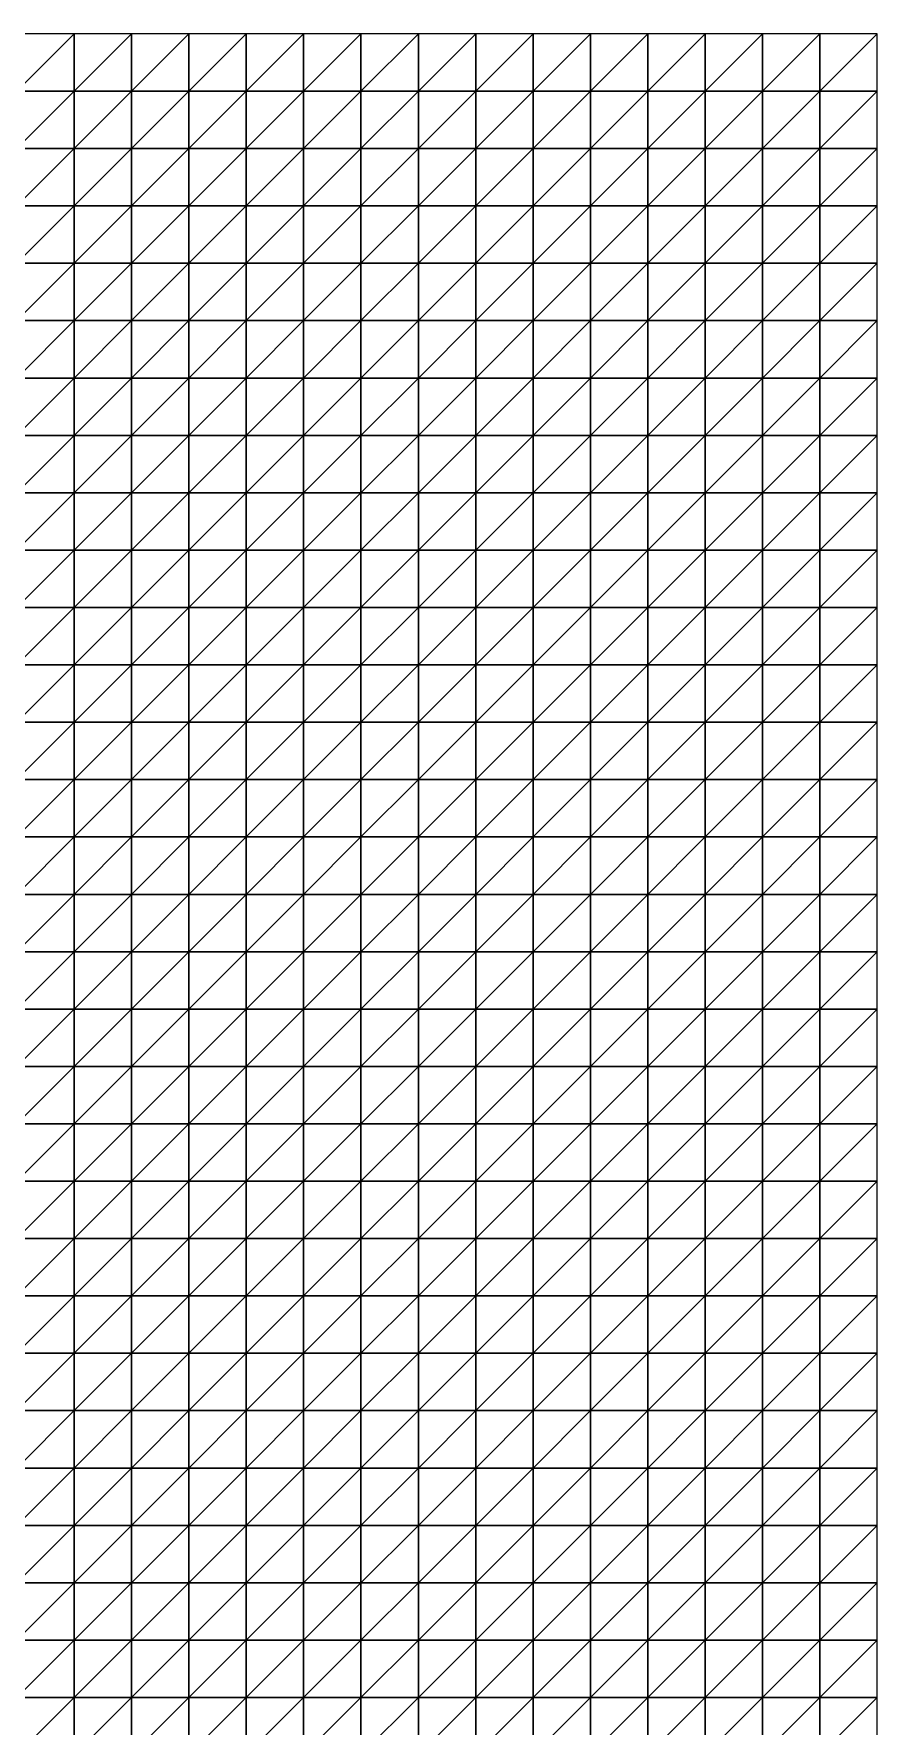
# Model space of a CAD drawing. Header units: metres. Extents: x -3 to 3, y -3 to 3.
# Drawn here: x 2.109 to 3, y 1.212 to 3 of the extents above; entities that cross this region are included whole.
import ezdxf

# ---------------------------------------------------------------- set-up
doc = ezdxf.new("R2010")
doc.units = ezdxf.units.M

msp = doc.modelspace()

# ---------------------------------------------------------------- meshes
at = {"color": 255}
mesh = msp.add_polyface(dxfattribs=at)
corners = [(1.8485, 2.8182, 0.0043), (1.9091, 2.8182, 0.0034), (1.9091, 2.8788, 0.0027), (1.8485, 2.8788, 0.0034), (1.9091, 2.9394, 0.0021), (1.8485, 2.9394, 0.0026), (1.9091, 3, 0.0016), (1.9697, 2.8182, 0.0027), (1.9697, 2.8788, 0.0021), (1.9697, 2.9394, 0.0017), (1.9697, 3, 0.0013), (2.0303, 2.8182, 0.0021), (2.0303, 2.8788, 0.0017), (2.0303, 2.9394, 0.0013), (2.0303, 3, 0.001), (2.0909, 2.8182, 0.0017), (2.0909, 2.8788, 0.0013), (2.0909, 2.9394, 0.001), (2.0909, 3, 0.0008), (2.1515, 2.8182, 0.0013), (2.1515, 2.8788, 0.001), (2.1515, 2.9394, 0.0008), (2.1515, 3, 0.0006), (2.2121, 2.8182, 0.001), (2.2121, 2.8788, 0.0008), (2.2121, 2.9394, 0.0006), (2.2121, 3, 0.0005), (2.0909, 2.7576, 0.0021), (2.1515, 2.7576, 0.0016), (2.2121, 2.7576, 0.0013), (2.2727, 2.8182, 0.0008), (2.2727, 2.8788, 0.0006), (2.2727, 2.9394, 0.0005), (2.2727, 3, 0.0004)]
mesh.append_faces([[corners[k] for k in face] for face in [(0, 1, 2), (3, 2, 4), (5, 4, 6), (1, 7, 8), (2, 8, 9), (4, 9, 10), (7, 11, 12), (8, 12, 13), (9, 13, 14), (11, 15, 16), (12, 16, 17), (13, 17, 18), (15, 19, 20), (16, 20, 21), (17, 21, 22), (19, 23, 24), (20, 24, 25), (21, 25, 26), (1, 8, 2), (2, 9, 4), (4, 10, 6), (7, 12, 8), (8, 13, 9), (9, 14, 10), (11, 16, 12), (12, 17, 13), (13, 18, 14), (27, 19, 15), (15, 20, 16), (16, 21, 17), (17, 22, 18), (28, 23, 19), (19, 24, 20), (20, 25, 21), (21, 26, 22), (29, 30, 23), (23, 31, 24), (24, 32, 25), (25, 33, 26)]], dxfattribs={"color": 111})
mesh = msp.add_polyface(dxfattribs=at)
corners = [(2.2121, 2.8182, 0.001), (2.2727, 2.8182, 0.0008), (2.2727, 2.8788, 0.0006), (2.2121, 2.8788, 0.0008), (2.2727, 2.9394, 0.0005), (2.2121, 2.9394, 0.0006), (2.2727, 3, 0.0004), (2.3333, 2.8182, 0.0006), (2.3333, 2.8788, 0.0005), (2.3333, 2.9394, 0.0004), (2.3333, 3, 0.0003), (2.3939, 2.8182, 0.0004), (2.3939, 2.8788, 0.0003), (2.3939, 2.9394, 0.0003), (2.3939, 3, 0.0002), (2.4545, 2.8182, 0.0003), (2.4545, 2.8788, 0.0003), (2.4545, 2.9394, 0.0002), (2.4545, 3, 0.0002), (2.5152, 2.8182, 0.0002), (2.5152, 2.8788, 0.0002), (2.5152, 2.9394, 0.0001), (2.5152, 3, 0.0001), (2.5758, 2.8182, 0.0002), (2.5758, 2.8788, 0.0001), (2.5758, 2.9394, 0.0001), (2.5758, 3, 0.0001), (2.4545, 2.7576, 0.0004), (2.5152, 2.7576, 0.0003), (2.5758, 2.7576, 0.0002), (2.6364, 2.8182, 0.0001), (2.6364, 2.8788, 0.0001), (2.6364, 2.9394, 0.0001), (2.6364, 3, 0.0001)]
mesh.append_faces([[corners[k] for k in face] for face in [(0, 1, 2), (3, 2, 4), (5, 4, 6), (1, 7, 8), (2, 8, 9), (4, 9, 10), (7, 11, 12), (8, 12, 13), (9, 13, 14), (11, 15, 16), (12, 16, 17), (13, 17, 18), (15, 19, 20), (16, 20, 21), (17, 21, 22), (19, 23, 24), (20, 24, 25), (21, 25, 26), (1, 8, 2), (2, 9, 4), (4, 10, 6), (7, 12, 8), (8, 13, 9), (9, 14, 10), (11, 16, 12), (12, 17, 13), (13, 18, 14), (27, 19, 15), (15, 20, 16), (16, 21, 17), (17, 22, 18), (28, 23, 19), (19, 24, 20), (20, 25, 21), (21, 26, 22), (29, 30, 23), (23, 31, 24), (24, 32, 25), (25, 33, 26)]], dxfattribs={"color": 111})
mesh = msp.add_polyface(dxfattribs=at)
corners = [(2.5758, 2.7576, 0.0002), (2.6364, 2.7576, 0.0002), (2.6364, 2.8182, 0.0001), (2.5758, 2.8182, 0.0002), (2.6364, 2.8788, 0.0001), (2.5758, 2.8788, 0.0001), (2.6364, 2.9394, 0.0001), (2.5758, 2.9394, 0.0001), (2.6364, 3, 0.0001), (2.6364, 2.6364, 0.0003), (2.697, 2.6364, 0.0002), (2.697, 2.697, 0.0002), (2.6364, 2.697, 0.0002), (2.697, 2.7576, 0.0001), (2.697, 2.8182, 0.0001), (2.697, 2.8788, 0.0001), (2.697, 2.9394, 0.0001), (2.697, 3, 0), (2.7576, 2.6364, 0.0001), (2.7576, 2.697, 0.0001), (2.7576, 2.7576, 0.0001), (2.7576, 2.8182, 0.0001), (2.7576, 2.8788, 0.0001), (2.7576, 2.9394, 0), (2.7576, 3, 0), (2.8182, 2.6364, 0.0001), (2.8182, 2.697, 0.0001), (2.8182, 2.7576, 0.0001), (2.8182, 2.8182, 0.0001), (2.8182, 2.8788, 0), (2.8182, 2.9394, 0), (2.8182, 3, 0)]
mesh.append_faces([[corners[k] for k in face] for face in [(0, 1, 2), (3, 2, 4), (5, 4, 6), (7, 6, 8), (9, 10, 11), (12, 11, 13), (1, 13, 14), (2, 14, 15), (4, 15, 16), (6, 16, 17), (10, 18, 19), (11, 19, 20), (13, 20, 21), (14, 21, 22), (15, 22, 23), (16, 23, 24), (18, 25, 26), (19, 26, 27), (20, 27, 28), (21, 28, 29), (9, 11, 12), (12, 13, 1), (1, 14, 2), (2, 15, 4), (4, 16, 6), (6, 17, 8), (10, 19, 11), (11, 20, 13), (13, 21, 14), (14, 22, 15), (15, 23, 16), (16, 24, 17), (18, 26, 19), (19, 27, 20), (20, 28, 21), (21, 29, 22), (22, 30, 23), (23, 31, 24)]], dxfattribs={"color": 111})
mesh = msp.add_polyface(dxfattribs=at)
corners = [(2.7576, 2.8788, 0.0001), (2.8182, 2.8788, 0), (2.8182, 2.9394, 0), (2.7576, 2.9394, 0), (2.8182, 3, 0), (2.8182, 2.6364, 0.0001), (2.8788, 2.6364, 0.0001), (2.8788, 2.697, 0.0001), (2.8182, 2.697, 0.0001), (2.8788, 2.7576, 0), (2.8182, 2.7576, 0.0001), (2.8788, 2.8182, 0), (2.8182, 2.8182, 0.0001), (2.8788, 2.8788, 0), (2.8788, 2.9394, 0), (2.8788, 3, 0), (2.9394, 2.6364, 0.0001), (2.9394, 2.697, 0), (2.9394, 2.7576, 0), (2.9394, 2.8182, 0), (2.9394, 2.8788, 0), (2.9394, 2.9394, 0), (2.9394, 3, 0), (3, 2.6364, 0), (3, 2.697, 0), (3, 2.7576, 0), (3, 2.8182, 0), (3, 2.8788, 0), (3, 2.9394, 0), (3, 3, 0), (2.9394, 2.5758, 0.0001)]
mesh.append_faces([[corners[k] for k in face] for face in [(0, 1, 2), (3, 2, 4), (5, 6, 7), (8, 7, 9), (10, 9, 11), (12, 11, 13), (1, 13, 14), (2, 14, 15), (6, 16, 17), (7, 17, 18), (9, 18, 19), (11, 19, 20), (13, 20, 21), (14, 21, 22), (16, 23, 24), (17, 24, 25), (18, 25, 26), (19, 26, 27), (20, 27, 28), (21, 28, 29), (5, 7, 8), (8, 9, 10), (10, 11, 12), (12, 13, 1), (1, 14, 2), (2, 15, 4), (6, 17, 7), (7, 18, 9), (9, 19, 11), (11, 20, 13), (13, 21, 14), (14, 22, 15), (30, 23, 16), (16, 24, 17), (17, 25, 18), (18, 26, 19), (19, 27, 20), (20, 28, 21), (21, 29, 22)]], dxfattribs={"color": 111})
mesh = msp.add_polyface(dxfattribs=at)
corners = [(1.8485, 2.697, 0.0068), (1.9091, 2.697, 0.0054), (1.9091, 2.7576, 0.0043), (1.8485, 2.7576, 0.0054), (1.9091, 2.8182, 0.0034), (1.9091, 2.6364, 0.0067), (1.9697, 2.6364, 0.0053), (1.9697, 2.697, 0.0043), (1.9697, 2.7576, 0.0034), (1.9697, 2.8182, 0.0027), (2.0303, 2.6364, 0.0042), (2.0303, 2.697, 0.0034), (2.0303, 2.7576, 0.0027), (2.0303, 2.8182, 0.0021), (2.0909, 2.6364, 0.0033), (2.0909, 2.697, 0.0027), (2.0909, 2.7576, 0.0021), (2.0909, 2.8182, 0.0017), (2.1515, 2.6364, 0.0026), (2.1515, 2.697, 0.0021), (2.1515, 2.7576, 0.0016), (2.1515, 2.8182, 0.0013), (2.2121, 2.6364, 0.002), (2.2121, 2.697, 0.0016), (2.2121, 2.7576, 0.0013), (2.2121, 2.8182, 0.001), (1.9091, 2.5758, 0.0082), (1.9697, 2.5758, 0.0065), (2.0303, 2.5758, 0.0052), (2.0909, 2.5758, 0.0041), (2.1515, 2.5758, 0.0032), (2.2121, 2.5758, 0.0024), (2.2727, 2.6364, 0.0015), (2.2727, 2.697, 0.0012), (2.2727, 2.7576, 0.001)]
mesh.append_faces([[corners[k] for k in face] for face in [(26, 6, 5)]], dxfattribs={"color": 101})
mesh.append_faces([[corners[k] for k in face] for face in [(0, 1, 2), (3, 2, 4), (5, 6, 7), (1, 7, 8), (2, 8, 9), (6, 10, 11), (7, 11, 12), (8, 12, 13), (10, 14, 15), (11, 15, 16), (12, 16, 17), (14, 18, 19), (15, 19, 20), (16, 20, 21), (18, 22, 23), (19, 23, 24), (20, 24, 25), (5, 7, 1), (1, 8, 2), (2, 9, 4), (27, 10, 6), (6, 11, 7), (7, 12, 8), (8, 13, 9), (28, 14, 10), (10, 15, 11), (11, 16, 12), (12, 17, 13), (29, 18, 14), (14, 19, 15), (15, 20, 16), (30, 22, 18), (18, 23, 19), (19, 24, 20), (31, 32, 22), (22, 33, 23), (23, 34, 24)]], dxfattribs={"color": 111})
mesh = msp.add_polyface(dxfattribs=at)
corners = [(2.2121, 2.6364, 0.002), (2.2727, 2.6364, 0.0015), (2.2727, 2.697, 0.0012), (2.2121, 2.697, 0.0016), (2.2727, 2.7576, 0.001), (2.2121, 2.7576, 0.0013), (2.2727, 2.8182, 0.0008), (2.3333, 2.6364, 0.0012), (2.3333, 2.697, 0.0009), (2.3333, 2.7576, 0.0007), (2.3333, 2.8182, 0.0006), (2.3939, 2.6364, 0.0009), (2.3939, 2.697, 0.0007), (2.3939, 2.7576, 0.0006), (2.3939, 2.8182, 0.0004), (2.4545, 2.6364, 0.0007), (2.4545, 2.697, 0.0005), (2.4545, 2.7576, 0.0004), (2.4545, 2.8182, 0.0003), (2.5152, 2.6364, 0.0005), (2.5152, 2.697, 0.0004), (2.5152, 2.7576, 0.0003), (2.5152, 2.8182, 0.0002), (2.5758, 2.6364, 0.0004), (2.5758, 2.697, 0.0003), (2.5758, 2.7576, 0.0002), (2.5758, 2.8182, 0.0002), (2.6364, 2.6364, 0.0003), (2.6364, 2.697, 0.0002), (2.6364, 2.7576, 0.0002), (2.4545, 2.5758, 0.0008), (2.5152, 2.5758, 0.0006), (2.5758, 2.5758, 0.0004)]
mesh.append_faces([[corners[k] for k in face] for face in [(0, 1, 2), (3, 2, 4), (5, 4, 6), (1, 7, 8), (2, 8, 9), (4, 9, 10), (7, 11, 12), (8, 12, 13), (9, 13, 14), (11, 15, 16), (12, 16, 17), (13, 17, 18), (15, 19, 20), (16, 20, 21), (17, 21, 22), (19, 23, 24), (20, 24, 25), (21, 25, 26), (23, 27, 28), (24, 28, 29), (1, 8, 2), (2, 9, 4), (4, 10, 6), (7, 12, 8), (8, 13, 9), (9, 14, 10), (11, 16, 12), (12, 17, 13), (13, 18, 14), (30, 19, 15), (15, 20, 16), (16, 21, 17), (31, 23, 19), (19, 24, 20), (20, 25, 21), (32, 27, 23), (23, 28, 24), (24, 29, 25)]], dxfattribs={"color": 111})
mesh = msp.add_polyface(dxfattribs=at)
corners = [(1.8485, 2.4545, 0.0151), (1.9091, 2.4545, 0.0121), (1.9091, 2.5152, 0.01), (1.8485, 2.5152, 0.0125), (1.9091, 2.5758, 0.0082), (1.8485, 2.5758, 0.0103), (1.9091, 2.6364, 0.0067), (1.9697, 2.4545, 0.0096), (1.9697, 2.5152, 0.008), (1.9697, 2.5758, 0.0065), (1.9697, 2.6364, 0.0053), (2.0303, 2.4545, 0.0076), (2.0303, 2.5152, 0.0063), (2.0303, 2.5758, 0.0052), (2.0303, 2.6364, 0.0042), (2.0303, 2.3939, 0.0091), (2.0909, 2.3939, 0.0072), (2.0909, 2.4545, 0.006), (2.0909, 2.5152, 0.0049), (2.0909, 2.5758, 0.0041), (2.0909, 2.6364, 0.0033), (2.1515, 2.3939, 0.0056), (2.1515, 2.4545, 0.0047), (2.1515, 2.5152, 0.0038), (2.1515, 2.5758, 0.0032), (2.1515, 2.6364, 0.0026), (2.2121, 2.3939, 0.0043), (2.2121, 2.4545, 0.0036), (2.2121, 2.5152, 0.003), (2.2121, 2.5758, 0.0024), (2.2121, 2.6364, 0.002), (1.9091, 2.3939, 0.0144), (1.9697, 2.3939, 0.0115), (2.2727, 2.4545, 0.0028), (2.2727, 2.5152, 0.0023), (2.2727, 2.5758, 0.0019)]
mesh.append_faces([[corners[k] for k in face] for face in [(0, 1, 2), (3, 2, 4), (5, 4, 6), (1, 7, 8), (2, 8, 9), (4, 9, 10), (7, 11, 12), (8, 12, 13), (15, 16, 17), (31, 7, 1), (1, 8, 2), (2, 9, 4), (32, 11, 7), (7, 12, 8), (8, 13, 9), (15, 17, 11), (11, 18, 12)]], dxfattribs={"color": 101})
mesh.append_faces([[corners[k] for k in face] for face in [(9, 13, 14), (11, 17, 18), (12, 18, 19), (13, 19, 20), (16, 21, 22), (17, 22, 23), (18, 23, 24), (19, 24, 25), (21, 26, 27), (22, 27, 28), (23, 28, 29), (24, 29, 30), (12, 19, 13), (16, 22, 17), (17, 23, 18), (18, 24, 19), (21, 27, 22), (22, 28, 23), (23, 29, 24), (26, 33, 27), (27, 34, 28), (28, 35, 29)]], dxfattribs={"color": 111})
mesh = msp.add_polyface(dxfattribs=at)
corners = [(2.2121, 2.2727, 0.0061), (2.2727, 2.2727, 0.0047), (2.2727, 2.3333, 0.004), (2.2121, 2.3333, 0.0052), (2.2727, 2.3939, 0.0033), (2.2121, 2.3939, 0.0043), (2.2727, 2.4545, 0.0028), (2.2121, 2.4545, 0.0036), (2.2727, 2.5152, 0.0023), (2.2121, 2.5152, 0.003), (2.2727, 2.5758, 0.0019), (2.2121, 2.5758, 0.0024), (2.2727, 2.6364, 0.0015), (2.3333, 2.2727, 0.0036), (2.3333, 2.3333, 0.003), (2.3333, 2.3939, 0.0025), (2.3333, 2.4545, 0.0021), (2.3333, 2.5152, 0.0017), (2.3333, 2.5758, 0.0014), (2.3333, 2.6364, 0.0012), (2.3939, 2.2727, 0.0027), (2.3939, 2.3333, 0.0023), (2.3939, 2.3939, 0.0019), (2.3939, 2.4545, 0.0016), (2.3939, 2.5152, 0.0013), (2.3939, 2.5758, 0.0011), (2.3939, 2.6364, 0.0009), (2.4545, 2.2727, 0.0021), (2.4545, 2.3333, 0.0017), (2.4545, 2.3939, 0.0015), (2.4545, 2.4545, 0.0012), (2.4545, 2.5152, 0.001), (2.4545, 2.5758, 0.0008), (2.4545, 2.6364, 0.0007)]
mesh.append_faces([[corners[k] for k in face] for face in [(0, 1, 2), (3, 2, 4), (5, 4, 6), (7, 6, 8), (9, 8, 10), (11, 10, 12), (1, 13, 14), (2, 14, 15), (4, 15, 16), (6, 16, 17), (8, 17, 18), (10, 18, 19), (13, 20, 21), (14, 21, 22), (15, 22, 23), (16, 23, 24), (17, 24, 25), (18, 25, 26), (20, 27, 28), (21, 28, 29), (1, 14, 2), (2, 15, 4), (4, 16, 6), (6, 17, 8), (8, 18, 10), (10, 19, 12), (13, 21, 14), (14, 22, 15), (15, 23, 16), (16, 24, 17), (17, 25, 18), (18, 26, 19), (20, 28, 21), (21, 29, 22), (22, 30, 23), (23, 31, 24), (24, 32, 25), (25, 33, 26)]], dxfattribs={"color": 111})
mesh = msp.add_polyface(dxfattribs=at)
corners = [(2.3939, 2.3939, 0.0019), (2.4545, 2.3939, 0.0015), (2.4545, 2.4545, 0.0012), (2.3939, 2.4545, 0.0016), (2.4545, 2.5152, 0.001), (2.3939, 2.5152, 0.0013), (2.4545, 2.5758, 0.0008), (2.3939, 2.5758, 0.0011), (2.4545, 2.6364, 0.0007), (2.4545, 2.2727, 0.0021), (2.5152, 2.2727, 0.0016), (2.5152, 2.3333, 0.0013), (2.4545, 2.3333, 0.0017), (2.5152, 2.3939, 0.0011), (2.5152, 2.4545, 0.0009), (2.5152, 2.5152, 0.0007), (2.5152, 2.5758, 0.0006), (2.5152, 2.6364, 0.0005), (2.5758, 2.2727, 0.0012), (2.5758, 2.3333, 0.001), (2.5758, 2.3939, 0.0008), (2.5758, 2.4545, 0.0007), (2.5758, 2.5152, 0.0006), (2.5758, 2.5758, 0.0004), (2.5758, 2.6364, 0.0004), (2.6364, 2.2727, 0.0009), (2.6364, 2.3333, 0.0007), (2.6364, 2.3939, 0.0006), (2.6364, 2.4545, 0.0005), (2.6364, 2.5152, 0.0004), (2.6364, 2.5758, 0.0003), (2.6364, 2.6364, 0.0003), (2.5758, 2.2121, 0.0014)]
mesh.append_faces([[corners[k] for k in face] for face in [(0, 1, 2), (3, 2, 4), (5, 4, 6), (7, 6, 8), (9, 10, 11), (12, 11, 13), (1, 13, 14), (2, 14, 15), (4, 15, 16), (6, 16, 17), (10, 18, 19), (11, 19, 20), (13, 20, 21), (14, 21, 22), (15, 22, 23), (16, 23, 24), (18, 25, 26), (19, 26, 27), (20, 27, 28), (21, 28, 29), (22, 29, 30), (23, 30, 31), (9, 11, 12), (12, 13, 1), (1, 14, 2), (2, 15, 4), (4, 16, 6), (10, 19, 11), (11, 20, 13), (13, 21, 14), (14, 22, 15), (15, 23, 16), (32, 25, 18), (18, 26, 19), (19, 27, 20), (20, 28, 21), (21, 29, 22), (22, 30, 23)]], dxfattribs={"color": 111})
mesh = msp.add_polyface(dxfattribs=at)
corners = [(2.6364, 2.4545, 0.0005), (2.697, 2.4545, 0.0004), (2.697, 2.5152, 0.0003), (2.6364, 2.5152, 0.0004), (2.697, 2.5758, 0.0002), (2.6364, 2.5758, 0.0003), (2.697, 2.6364, 0.0002), (2.7576, 2.4545, 0.0003), (2.7576, 2.5152, 0.0002), (2.7576, 2.5758, 0.0002), (2.7576, 2.6364, 0.0001), (2.8182, 2.4545, 0.0002), (2.8182, 2.5152, 0.0002), (2.8182, 2.5758, 0.0001), (2.8182, 2.6364, 0.0001), (2.8788, 2.4545, 0.0001), (2.8788, 2.5152, 0.0001), (2.8788, 2.5758, 0.0001), (2.8788, 2.6364, 0.0001), (2.9394, 2.4545, 0.0001), (2.9394, 2.5152, 0.0001), (2.9394, 2.5758, 0.0001), (2.9394, 2.6364, 0.0001), (3, 2.4545, 0.0001), (3, 2.5152, 0.0001), (3, 2.5758, 0), (3, 2.6364, 0), (2.6364, 2.6364, 0.0003), (2.7576, 2.3939, 0.0003), (2.8182, 2.3939, 0.0002), (2.8788, 2.3939, 0.0002), (2.9394, 2.3939, 0.0001)]
mesh.append_faces([[corners[k] for k in face] for face in [(0, 1, 2), (3, 2, 4), (5, 4, 6), (1, 7, 8), (2, 8, 9), (4, 9, 10), (7, 11, 12), (8, 12, 13), (9, 13, 14), (11, 15, 16), (12, 16, 17), (13, 17, 18), (15, 19, 20), (16, 20, 21), (17, 21, 22), (19, 23, 24), (20, 24, 25), (21, 25, 26), (0, 2, 3), (3, 4, 5), (5, 6, 27), (1, 8, 2), (2, 9, 4), (4, 10, 6), (28, 11, 7), (7, 12, 8), (8, 13, 9), (9, 14, 10), (29, 15, 11), (11, 16, 12), (12, 17, 13), (13, 18, 14), (30, 19, 15), (15, 20, 16), (16, 21, 17), (17, 22, 18), (31, 23, 19), (19, 24, 20), (20, 25, 21)]], dxfattribs={"color": 111})
mesh = msp.add_polyface(dxfattribs=at)
corners = [(1.8485, 2.2727, 0.025), (1.9091, 2.2727, 0.0201), (1.9091, 2.3333, 0.0171), (1.8485, 2.3333, 0.0213), (1.9091, 2.3939, 0.0144), (1.8485, 2.3939, 0.018), (1.9091, 2.4545, 0.0121), (1.9091, 2.2121, 0.0233), (1.9697, 2.2121, 0.0186), (1.9697, 2.2727, 0.016), (1.9697, 2.3333, 0.0136), (1.9697, 2.3939, 0.0115), (1.9697, 2.4545, 0.0096), (2.0303, 2.2121, 0.0148), (2.0303, 2.2727, 0.0127), (2.0303, 2.3333, 0.0108), (2.0303, 2.3939, 0.0091), (2.0303, 2.4545, 0.0076), (2.0909, 2.2121, 0.0117), (2.0909, 2.2727, 0.01), (2.0909, 2.3333, 0.0085), (2.0909, 2.3939, 0.0072), (2.1515, 2.2121, 0.0091), (2.1515, 2.2727, 0.0078), (2.1515, 2.3333, 0.0066), (2.1515, 2.3939, 0.0056), (2.2121, 2.2121, 0.0071), (2.2121, 2.2727, 0.0061), (2.2121, 2.3333, 0.0052), (2.2121, 2.3939, 0.0043), (2.2727, 2.2727, 0.0047), (2.2727, 2.3333, 0.004), (2.2727, 2.3939, 0.0033)]
mesh.append_faces([[corners[k] for k in face] for face in [(0, 1, 2), (3, 2, 4), (5, 4, 6), (7, 8, 9), (1, 9, 10), (2, 10, 11), (4, 11, 12), (8, 13, 14), (9, 14, 15), (10, 15, 16), (11, 16, 17), (13, 18, 19), (14, 19, 20), (15, 20, 21), (18, 22, 23), (19, 23, 24), (20, 24, 25), (22, 26, 27), (23, 27, 28), (7, 9, 1), (1, 10, 2), (2, 11, 4), (8, 14, 9), (9, 15, 10), (10, 16, 11), (13, 19, 14), (14, 20, 15), (15, 21, 16), (18, 23, 19), (19, 24, 20), (20, 25, 21), (22, 27, 23), (23, 28, 24)]], dxfattribs={"color": 101})
mesh.append_faces([[corners[k] for k in face] for face in [(24, 28, 29), (24, 29, 25), (26, 30, 27), (27, 31, 28), (28, 32, 29)]], dxfattribs={"color": 111})
mesh = msp.add_polyface(dxfattribs=at)
corners = [(2.6364, 2.2727, 0.0009), (2.697, 2.2727, 0.0006), (2.697, 2.3333, 0.0005), (2.6364, 2.3333, 0.0007), (2.697, 2.3939, 0.0004), (2.6364, 2.3939, 0.0006), (2.697, 2.4545, 0.0004), (2.7576, 2.2727, 0.0005), (2.7576, 2.3333, 0.0004), (2.7576, 2.3939, 0.0003), (2.7576, 2.4545, 0.0003), (2.8182, 2.2727, 0.0003), (2.8182, 2.3333, 0.0003), (2.8182, 2.3939, 0.0002), (2.8182, 2.4545, 0.0002), (2.8788, 2.2727, 0.0002), (2.8788, 2.3333, 0.0002), (2.8788, 2.3939, 0.0002), (2.8788, 2.4545, 0.0001), (2.9394, 2.2727, 0.0002), (2.9394, 2.3333, 0.0001), (2.9394, 2.3939, 0.0001), (2.9394, 2.4545, 0.0001), (3, 2.2727, 0.0001), (3, 2.3333, 0.0001), (3, 2.3939, 0.0001), (3, 2.4545, 0.0001), (2.6364, 2.2121, 0.001), (2.6364, 2.4545, 0.0005), (2.697, 2.2121, 0.0007), (2.7576, 2.2121, 0.0005), (2.8182, 2.2121, 0.0004), (2.8788, 2.2121, 0.0003), (2.9394, 2.2121, 0.0002)]
mesh.append_faces([[corners[k] for k in face] for face in [(0, 1, 2), (3, 2, 4), (5, 4, 6), (1, 7, 8), (2, 8, 9), (4, 9, 10), (7, 11, 12), (8, 12, 13), (9, 13, 14), (11, 15, 16), (12, 16, 17), (13, 17, 18), (15, 19, 20), (16, 20, 21), (17, 21, 22), (19, 23, 24), (20, 24, 25), (21, 25, 26), (27, 1, 0), (0, 2, 3), (3, 4, 5), (5, 6, 28), (29, 7, 1), (1, 8, 2), (2, 9, 4), (4, 10, 6), (30, 11, 7), (7, 12, 8), (8, 13, 9), (31, 15, 11), (11, 16, 12), (12, 17, 13), (32, 19, 15), (15, 20, 16), (16, 21, 17), (33, 23, 19), (19, 24, 20), (20, 25, 21)]], dxfattribs={"color": 111})
mesh = msp.add_polyface(dxfattribs=at)
corners = [(2.2121, 2.2121, 0.0071), (2.2727, 2.2121, 0.0055), (2.2727, 2.2727, 0.0047), (2.2727, 2.0909, 0.0074), (2.3333, 2.0909, 0.0057), (2.3333, 2.1515, 0.0049), (2.2727, 2.1515, 0.0064), (2.3333, 2.2121, 0.0042), (2.3333, 2.2727, 0.0036), (2.3939, 2.0909, 0.0044), (2.3939, 2.1515, 0.0038), (2.3939, 2.2121, 0.0032), (2.3939, 2.2727, 0.0027), (2.4545, 2.0909, 0.0033), (2.4545, 2.1515, 0.0029), (2.4545, 2.2121, 0.0024), (2.4545, 2.2727, 0.0021), (2.5152, 2.0909, 0.0025), (2.5152, 2.1515, 0.0021), (2.5152, 2.2121, 0.0018), (2.5152, 2.2727, 0.0016), (2.5758, 2.0909, 0.0019), (2.5758, 2.1515, 0.0016), (2.5758, 2.2121, 0.0014), (2.5758, 2.2727, 0.0012), (2.6364, 2.0909, 0.0014), (2.6364, 2.1515, 0.0012), (2.3939, 2.0303, 0.005), (2.4545, 2.0303, 0.0038), (2.5152, 2.0303, 0.0029), (2.5758, 2.0303, 0.0022), (2.6364, 2.2121, 0.001)]
mesh.append_faces([[corners[k] for k in face] for face in [(0, 1, 2), (3, 4, 5), (6, 5, 7), (1, 7, 8), (4, 9, 10), (5, 10, 11), (7, 11, 12), (9, 13, 14), (10, 14, 15), (11, 15, 16), (13, 17, 18), (14, 18, 19), (15, 19, 20), (17, 21, 22), (18, 22, 23), (19, 23, 24), (21, 25, 26), (3, 5, 6), (6, 7, 1), (1, 8, 2), (4, 10, 5), (5, 11, 7), (7, 12, 8), (27, 13, 9), (9, 14, 10), (10, 15, 11), (11, 16, 12), (28, 17, 13), (13, 18, 14), (14, 19, 15), (15, 20, 16), (29, 21, 17), (17, 22, 18), (18, 23, 19), (19, 24, 20), (30, 25, 21), (21, 26, 22), (22, 31, 23)]], dxfattribs={"color": 111})
mesh = msp.add_polyface(dxfattribs=at)
corners = [(2.5758, 2.1515, 0.0016), (2.6364, 2.1515, 0.0012), (2.6364, 2.2121, 0.001), (2.5758, 2.2121, 0.0014), (2.6364, 2.2727, 0.0009), (2.6364, 2.0909, 0.0014), (2.697, 2.0909, 0.001), (2.697, 2.1515, 0.0009), (2.697, 2.2121, 0.0007), (2.697, 2.2727, 0.0006), (2.7576, 2.0909, 0.0008), (2.7576, 2.1515, 0.0006), (2.7576, 2.2121, 0.0005), (2.7576, 2.2727, 0.0005), (2.8182, 2.0909, 0.0006), (2.8182, 2.1515, 0.0005), (2.8182, 2.2121, 0.0004), (2.8182, 2.2727, 0.0003), (2.8788, 2.0909, 0.0004), (2.8788, 2.1515, 0.0003), (2.8788, 2.2121, 0.0003), (2.8788, 2.2727, 0.0002), (2.9394, 2.0909, 0.0003), (2.9394, 2.1515, 0.0002), (2.9394, 2.2121, 0.0002), (2.9394, 2.2727, 0.0002), (2.9394, 2.0303, 0.0003), (3, 2.0303, 0.0002), (3, 2.0909, 0.0002), (3, 2.1515, 0.0002), (3, 2.2121, 0.0001), (3, 2.2727, 0.0001), (2.6364, 2.0303, 0.0016), (2.697, 2.0303, 0.0012), (2.7576, 2.0303, 0.0009), (2.8182, 2.0303, 0.0006), (2.8788, 2.0303, 0.0005)]
mesh.append_faces([[corners[k] for k in face] for face in [(0, 1, 2), (3, 2, 4), (5, 6, 7), (1, 7, 8), (2, 8, 9), (6, 10, 11), (7, 11, 12), (8, 12, 13), (10, 14, 15), (11, 15, 16), (12, 16, 17), (14, 18, 19), (15, 19, 20), (16, 20, 21), (18, 22, 23), (19, 23, 24), (20, 24, 25), (26, 27, 28), (22, 28, 29), (23, 29, 30), (24, 30, 31), (32, 6, 5), (5, 7, 1), (1, 8, 2), (33, 10, 6), (6, 11, 7), (7, 12, 8), (34, 14, 10), (10, 15, 11), (11, 16, 12), (35, 18, 14), (14, 19, 15), (15, 20, 16), (36, 22, 18), (18, 23, 19), (19, 24, 20), (26, 28, 22), (22, 29, 23), (23, 30, 24)]], dxfattribs={"color": 111})
mesh = msp.add_polyface(dxfattribs=at)
corners = [(2.0303, 2.0303, 0.0223), (2.0909, 2.0303, 0.0177), (2.0909, 2.0909, 0.0155), (2.0303, 2.0909, 0.0196), (2.0909, 2.1515, 0.0135), (2.0303, 2.1515, 0.0171), (2.0909, 2.2121, 0.0117), (2.0909, 1.8485, 0.0251), (2.1515, 1.8485, 0.0199), (2.1515, 1.9091, 0.0178), (2.0909, 1.9091, 0.0225), (2.1515, 1.9697, 0.0158), (2.0909, 1.9697, 0.02), (2.1515, 2.0303, 0.0139), (2.1515, 2.0909, 0.0122), (2.1515, 2.1515, 0.0106), (2.1515, 2.2121, 0.0091), (2.2121, 1.8485, 0.0157), (2.2121, 1.9091, 0.014), (2.2121, 1.9697, 0.0124), (2.2121, 2.0303, 0.0109), (2.2121, 2.0909, 0.0095), (2.2121, 2.1515, 0.0083), (2.2121, 2.2121, 0.0071), (2.2727, 1.8485, 0.0123), (2.2727, 1.9091, 0.0109), (2.2727, 1.9697, 0.0097), (2.2727, 2.0303, 0.0085), (2.2727, 2.0909, 0.0074), (2.2727, 2.1515, 0.0064), (2.2727, 2.2121, 0.0055)]
mesh.append_faces([[corners[k] for k in face] for face in [(0, 1, 2), (3, 2, 4), (5, 4, 6), (7, 8, 9), (10, 9, 11), (12, 11, 13), (1, 13, 14), (2, 14, 15), (4, 15, 16), (8, 17, 18), (9, 18, 19), (11, 19, 20), (13, 20, 21), (14, 21, 22), (15, 22, 23), (17, 24, 25), (18, 25, 26), (19, 26, 27), (20, 27, 28), (21, 28, 29), (22, 29, 30), (7, 9, 10), (10, 11, 12), (12, 13, 1), (1, 14, 2), (2, 15, 4), (4, 16, 6), (8, 18, 9), (9, 19, 11), (11, 20, 13), (13, 21, 14), (14, 22, 15), (15, 23, 16), (17, 25, 18), (18, 26, 19), (19, 27, 20), (20, 28, 21), (21, 29, 22), (22, 30, 23)]], dxfattribs={"color": 101})
mesh = msp.add_polyface(dxfattribs=at)
corners = [(2.2727, 1.9091, 0.0109), (2.3333, 1.9091, 0.0085), (2.3333, 1.9697, 0.0075), (2.2727, 1.9697, 0.0097), (2.3333, 2.0303, 0.0065), (2.2727, 2.0303, 0.0085), (2.3333, 2.0909, 0.0057), (2.3939, 1.9091, 0.0065), (2.3939, 1.9697, 0.0057), (2.3939, 2.0303, 0.005), (2.3939, 2.0909, 0.0044), (2.4545, 1.9091, 0.005), (2.4545, 1.9697, 0.0044), (2.4545, 2.0303, 0.0038), (2.4545, 2.0909, 0.0033), (2.5152, 1.9091, 0.0038), (2.5152, 1.9697, 0.0033), (2.5152, 2.0303, 0.0029), (2.5152, 2.0909, 0.0025), (2.5758, 1.9091, 0.0029), (2.5758, 1.9697, 0.0025), (2.5758, 2.0303, 0.0022), (2.5758, 2.0909, 0.0019), (2.6364, 1.9091, 0.0022), (2.6364, 1.9697, 0.0019), (2.6364, 2.0303, 0.0016), (2.6364, 2.0909, 0.0014), (2.2727, 1.8485, 0.0123), (2.2727, 2.0909, 0.0074), (2.3333, 1.8485, 0.0096), (2.3939, 1.8485, 0.0074), (2.4545, 1.8485, 0.0057), (2.5152, 1.8485, 0.0043), (2.5758, 1.8485, 0.0033)]
mesh.append_faces([[corners[k] for k in face] for face in [(0, 1, 2), (3, 2, 4), (5, 4, 6), (1, 7, 8), (27, 1, 0), (0, 2, 3), (3, 4, 5), (5, 6, 28), (29, 7, 1), (1, 8, 2), (2, 9, 4), (30, 11, 7)]], dxfattribs={"color": 101})
mesh.append_faces([[corners[k] for k in face] for face in [(2, 8, 9), (4, 9, 10), (7, 11, 12), (8, 12, 13), (9, 13, 14), (11, 15, 16), (12, 16, 17), (13, 17, 18), (15, 19, 20), (16, 20, 21), (17, 21, 22), (19, 23, 24), (20, 24, 25), (21, 25, 26), (4, 10, 6), (7, 12, 8), (8, 13, 9), (31, 15, 11), (11, 16, 12), (12, 17, 13), (32, 19, 15), (15, 20, 16), (16, 21, 17), (33, 23, 19), (19, 24, 20), (20, 25, 21)]], dxfattribs={"color": 111})
mesh = msp.add_polyface(dxfattribs=at)
corners = [(2.6364, 1.9091, 0.0022), (2.697, 1.9091, 0.0016), (2.697, 1.9697, 0.0014), (2.6364, 1.9697, 0.0019), (2.697, 2.0303, 0.0012), (2.6364, 2.0303, 0.0016), (2.697, 2.0909, 0.001), (2.7576, 1.9091, 0.0012), (2.7576, 1.9697, 0.001), (2.7576, 2.0303, 0.0009), (2.7576, 2.0909, 0.0008), (2.8182, 1.9091, 0.0009), (2.8182, 1.9697, 0.0008), (2.8182, 2.0303, 0.0006), (2.8182, 2.0909, 0.0006), (2.8182, 1.8485, 0.001), (2.8788, 1.8485, 0.0007), (2.8788, 1.9091, 0.0006), (2.8788, 1.9697, 0.0006), (2.8788, 2.0303, 0.0005), (2.8788, 2.0909, 0.0004), (2.9394, 1.8485, 0.0005), (2.9394, 1.9091, 0.0005), (2.9394, 1.9697, 0.0004), (2.9394, 2.0303, 0.0003), (2.9394, 2.0909, 0.0003), (3, 1.8485, 0.0004), (3, 1.9091, 0.0003), (3, 1.9697, 0.0003), (3, 2.0303, 0.0002), (2.6364, 1.8485, 0.0025), (2.697, 1.8485, 0.0019), (2.7576, 1.8485, 0.0014)]
mesh.append_faces([[corners[k] for k in face] for face in [(0, 1, 2), (3, 2, 4), (5, 4, 6), (1, 7, 8), (2, 8, 9), (4, 9, 10), (7, 11, 12), (8, 12, 13), (9, 13, 14), (15, 16, 17), (11, 17, 18), (12, 18, 19), (13, 19, 20), (16, 21, 22), (17, 22, 23), (18, 23, 24), (19, 24, 25), (21, 26, 27), (22, 27, 28), (23, 28, 29), (30, 1, 0), (0, 2, 3), (3, 4, 5), (31, 7, 1), (1, 8, 2), (2, 9, 4), (32, 11, 7), (7, 12, 8), (8, 13, 9), (15, 17, 11), (11, 18, 12), (12, 19, 13), (16, 22, 17), (17, 23, 18), (18, 24, 19), (21, 27, 22), (22, 28, 23), (23, 29, 24)]], dxfattribs={"color": 111})
mesh = msp.add_polyface(dxfattribs=at)
corners = [(2.2727, 1.7273, 0.0154), (2.3333, 1.7273, 0.0121), (2.3333, 1.7879, 0.0108), (2.2727, 1.7879, 0.0138), (2.3333, 1.8485, 0.0096), (2.2727, 1.8485, 0.0123), (2.3333, 1.9091, 0.0085), (2.3939, 1.7273, 0.0094), (2.3939, 1.7879, 0.0084), (2.3939, 1.8485, 0.0074), (2.3939, 1.9091, 0.0065), (2.3939, 1.6667, 0.0105), (2.4545, 1.6667, 0.0082), (2.4545, 1.7273, 0.0073), (2.4545, 1.7879, 0.0064), (2.4545, 1.8485, 0.0057), (2.4545, 1.9091, 0.005), (2.5152, 1.6667, 0.0063), (2.5152, 1.7273, 0.0056), (2.5152, 1.7879, 0.0049), (2.5152, 1.8485, 0.0043), (2.5152, 1.9091, 0.0038), (2.5758, 1.6667, 0.0048), (2.5758, 1.7273, 0.0043), (2.5758, 1.7879, 0.0037), (2.5758, 1.8485, 0.0033), (2.5758, 1.9091, 0.0029), (2.6364, 1.6667, 0.0037), (2.6364, 1.7273, 0.0032), (2.6364, 1.7879, 0.0028), (2.2727, 1.6667, 0.0172), (2.3333, 1.6667, 0.0135), (2.6364, 1.8485, 0.0025)]
mesh.append_faces([[corners[k] for k in face] for face in [(0, 1, 2), (3, 2, 4), (5, 4, 6), (1, 7, 8), (2, 8, 9), (4, 9, 10), (11, 12, 13), (7, 13, 14), (8, 14, 15), (12, 17, 18), (30, 1, 0), (0, 2, 3), (3, 4, 5), (31, 7, 1), (1, 8, 2), (2, 9, 4), (11, 13, 7), (7, 14, 8), (8, 15, 9), (12, 18, 13)]], dxfattribs={"color": 101})
mesh.append_faces([[corners[k] for k in face] for face in [(9, 15, 16), (13, 18, 19), (14, 19, 20), (15, 20, 21), (17, 22, 23), (18, 23, 24), (19, 24, 25), (20, 25, 26), (22, 27, 28), (23, 28, 29), (13, 19, 14), (14, 20, 15), (17, 23, 18), (18, 24, 19), (19, 25, 20), (22, 28, 23), (23, 29, 24), (24, 32, 25)]], dxfattribs={"color": 111})
mesh = msp.add_polyface(dxfattribs=at)
corners = [(2.5758, 1.7879, 0.0037), (2.6364, 1.7879, 0.0028), (2.6364, 1.8485, 0.0025), (2.5758, 1.8485, 0.0033), (2.6364, 1.9091, 0.0022), (2.6364, 1.4848, 0.0053), (2.697, 1.4848, 0.004), (2.697, 1.5455, 0.0036), (2.6364, 1.5455, 0.0047), (2.697, 1.6061, 0.0031), (2.6364, 1.6061, 0.0041), (2.697, 1.6667, 0.0028), (2.6364, 1.6667, 0.0037), (2.697, 1.7273, 0.0024), (2.6364, 1.7273, 0.0032), (2.697, 1.7879, 0.0021), (2.697, 1.8485, 0.0019), (2.697, 1.9091, 0.0016), (2.7576, 1.4848, 0.003), (2.7576, 1.5455, 0.0027), (2.7576, 1.6061, 0.0024), (2.7576, 1.6667, 0.0021), (2.7576, 1.7273, 0.0018), (2.7576, 1.7879, 0.0016), (2.7576, 1.8485, 0.0014), (2.7576, 1.9091, 0.0012), (2.8182, 1.4848, 0.0023), (2.8182, 1.5455, 0.002), (2.8182, 1.6061, 0.0018), (2.8182, 1.6667, 0.0015), (2.8182, 1.7273, 0.0013), (2.8182, 1.7879, 0.0012), (2.8182, 1.8485, 0.001)]
mesh.append_faces([[corners[k] for k in face] for face in [(0, 1, 2), (3, 2, 4), (5, 6, 7), (8, 7, 9), (10, 9, 11), (12, 11, 13), (14, 13, 15), (1, 15, 16), (2, 16, 17), (6, 18, 19), (7, 19, 20), (9, 20, 21), (11, 21, 22), (13, 22, 23), (15, 23, 24), (16, 24, 25), (18, 26, 27), (19, 27, 28), (20, 28, 29), (21, 29, 30), (5, 7, 8), (8, 9, 10), (10, 11, 12), (12, 13, 14), (14, 15, 1), (1, 16, 2), (6, 19, 7), (7, 20, 9), (9, 21, 11), (11, 22, 13), (13, 23, 15), (15, 24, 16), (18, 27, 19), (19, 28, 20), (20, 29, 21), (21, 30, 22), (22, 31, 23), (23, 32, 24)]], dxfattribs={"color": 111})
mesh = msp.add_polyface(dxfattribs=at)
corners = [(2.7576, 1.7273, 0.0018), (2.8182, 1.7273, 0.0013), (2.8182, 1.7879, 0.0012), (2.7576, 1.7879, 0.0016), (2.8182, 1.8485, 0.001), (2.7576, 1.8485, 0.0014), (2.8182, 1.9091, 0.0009), (2.8182, 1.4848, 0.0023), (2.8788, 1.4848, 0.0017), (2.8788, 1.5455, 0.0015), (2.8182, 1.5455, 0.002), (2.8788, 1.6061, 0.0013), (2.8182, 1.6061, 0.0018), (2.8788, 1.6667, 0.0011), (2.8182, 1.6667, 0.0015), (2.8788, 1.7273, 0.001), (2.8788, 1.7879, 0.0009), (2.8788, 1.8485, 0.0007), (2.9394, 1.4848, 0.0013), (2.9394, 1.5455, 0.0011), (2.9394, 1.6061, 0.001), (2.9394, 1.6667, 0.0008), (2.9394, 1.7273, 0.0007), (2.9394, 1.7879, 0.0006), (2.9394, 1.8485, 0.0005), (3, 1.4848, 0.0009), (3, 1.5455, 0.0008), (3, 1.6061, 0.0007), (3, 1.6667, 0.0006), (3, 1.7273, 0.0005), (3, 1.7879, 0.0005), (3, 1.8485, 0.0004)]
mesh.append_faces([[corners[k] for k in face] for face in [(0, 1, 2), (3, 2, 4), (5, 4, 6), (7, 8, 9), (10, 9, 11), (12, 11, 13), (14, 13, 15), (1, 15, 16), (2, 16, 17), (8, 18, 19), (9, 19, 20), (11, 20, 21), (13, 21, 22), (15, 22, 23), (16, 23, 24), (18, 25, 26), (19, 26, 27), (20, 27, 28), (21, 28, 29), (22, 29, 30), (23, 30, 31), (7, 9, 10), (10, 11, 12), (12, 13, 14), (14, 15, 1), (1, 16, 2), (2, 17, 4), (8, 19, 9), (9, 20, 11), (11, 21, 13), (13, 22, 15), (15, 23, 16), (16, 24, 17), (18, 26, 19), (19, 27, 20), (20, 28, 21), (21, 29, 22), (22, 30, 23), (23, 31, 24)]], dxfattribs={"color": 111})
mesh = msp.add_polyface(dxfattribs=at)
corners = [(2.0303, 1.7273, 0.0383), (2.0909, 1.7273, 0.0308), (2.0909, 1.7879, 0.0279), (2.0303, 1.7879, 0.0348), (2.0909, 1.8485, 0.0251), (2.0909, 1.4848, 0.0444), (2.1515, 1.4848, 0.0361), (2.1515, 1.5455, 0.0329), (2.0909, 1.5455, 0.0407), (2.1515, 1.6061, 0.0299), (2.0909, 1.6061, 0.0372), (2.1515, 1.6667, 0.0272), (2.0909, 1.6667, 0.0339), (2.1515, 1.7273, 0.0246), (2.1515, 1.7879, 0.0222), (2.1515, 1.8485, 0.0199), (2.2121, 1.4848, 0.0291), (2.2121, 1.5455, 0.0264), (2.2121, 1.6061, 0.024), (2.2121, 1.6667, 0.0217), (2.2121, 1.7273, 0.0195), (2.2121, 1.7879, 0.0176), (2.2121, 1.8485, 0.0157), (2.2727, 1.4848, 0.0233), (2.2727, 1.5455, 0.0211), (2.2727, 1.6061, 0.019), (2.2727, 1.6667, 0.0172), (2.2727, 1.7273, 0.0154), (2.2727, 1.7879, 0.0138), (2.2727, 1.8485, 0.0123)]
mesh.append_faces([[corners[k] for k in face] for face in [(0, 1, 2), (3, 2, 4), (5, 6, 7), (8, 7, 9), (10, 9, 11), (12, 11, 13), (1, 13, 14), (2, 14, 15), (6, 16, 17), (7, 17, 18), (9, 18, 19), (11, 19, 20), (13, 20, 21), (14, 21, 22), (16, 23, 24), (17, 24, 25), (18, 25, 26), (19, 26, 27), (20, 27, 28), (21, 28, 29), (5, 7, 8), (8, 9, 10), (10, 11, 12), (12, 13, 1), (1, 14, 2), (2, 15, 4), (6, 17, 7), (7, 18, 9), (9, 19, 11), (11, 20, 13), (13, 21, 14), (14, 22, 15), (16, 24, 17), (17, 25, 18), (18, 26, 19), (19, 27, 20), (20, 28, 21), (21, 29, 22)]], dxfattribs={"color": 101})
mesh = msp.add_polyface(dxfattribs=at)
corners = [(2.2727, 1.4848, 0.0233), (2.3333, 1.4848, 0.0185), (2.3333, 1.5455, 0.0167), (2.2727, 1.5455, 0.0211), (2.3333, 1.6061, 0.015), (2.2727, 1.6061, 0.019), (2.3333, 1.6667, 0.0135), (2.2727, 1.6667, 0.0172), (2.3333, 1.7273, 0.0121), (2.3939, 1.4848, 0.0146), (2.3939, 1.5455, 0.0131), (2.3939, 1.6061, 0.0118), (2.3939, 1.6667, 0.0105), (2.3939, 1.7273, 0.0094), (2.4545, 1.4848, 0.0115), (2.4545, 1.5455, 0.0103), (2.4545, 1.6061, 0.0092), (2.4545, 1.6667, 0.0082), (2.5152, 1.4848, 0.0089), (2.5152, 1.5455, 0.008), (2.5152, 1.6061, 0.0071), (2.5152, 1.6667, 0.0063), (2.5758, 1.4848, 0.0069), (2.5758, 1.5455, 0.0061), (2.5758, 1.6061, 0.0054), (2.5758, 1.6667, 0.0048), (2.6364, 1.4848, 0.0053), (2.6364, 1.5455, 0.0047), (2.6364, 1.6061, 0.0041), (2.6364, 1.6667, 0.0037)]
mesh.append_faces([[corners[k] for k in face] for face in [(0, 1, 2), (3, 2, 4), (5, 4, 6), (7, 6, 8), (1, 9, 10), (2, 10, 11), (4, 11, 12), (6, 12, 13), (9, 14, 15), (10, 15, 16), (11, 16, 17), (14, 18, 19), (15, 19, 20), (16, 20, 21), (18, 22, 23), (19, 23, 24), (0, 2, 3), (3, 4, 5), (5, 6, 7), (1, 10, 2), (2, 11, 4), (4, 12, 6), (9, 15, 10), (10, 16, 11), (11, 17, 12), (14, 19, 15), (15, 20, 16), (16, 21, 17), (18, 23, 19), (19, 24, 20)]], dxfattribs={"color": 101})
mesh.append_faces([[corners[k] for k in face] for face in [(20, 24, 25), (22, 26, 27), (23, 27, 28), (24, 28, 29), (20, 25, 21), (22, 27, 23), (23, 28, 24), (24, 29, 25)]], dxfattribs={"color": 111})
mesh = msp.add_polyface(dxfattribs=at)
corners = [(2.0303, 1.1212, 0.0899), (2.0909, 1.1212, 0.0755), (2.0909, 1.1818, 0.069), (2.0303, 1.1818, 0.0825), (2.0909, 1.2424, 0.0631), (2.0303, 1.2424, 0.0757), (2.0909, 1.303, 0.0577), (2.0303, 1.303, 0.0696), (2.0909, 1.3636, 0.0529), (2.0303, 1.3636, 0.0641), (2.0909, 1.4242, 0.0485), (2.0303, 1.4242, 0.059), (2.0909, 1.4848, 0.0444), (2.1515, 1.1212, 0.0629), (2.1515, 1.1818, 0.0572), (2.1515, 1.2424, 0.0521), (2.1515, 1.303, 0.0475), (2.1515, 1.3636, 0.0434), (2.1515, 1.4242, 0.0396), (2.1515, 1.4848, 0.0361), (2.2121, 1.1212, 0.0519), (2.2121, 1.1818, 0.0471), (2.2121, 1.2424, 0.0428), (2.2121, 1.303, 0.0388), (2.2121, 1.3636, 0.0353), (2.2121, 1.4242, 0.032), (2.2121, 1.4848, 0.0291), (2.0303, 1.4848, 0.0543), (2.1515, 1.0606, 0.069), (2.2121, 1.0606, 0.0572), (2.2727, 1.1212, 0.0425), (2.2727, 1.1818, 0.0385), (2.2727, 1.2424, 0.0348), (2.2727, 1.303, 0.0315), (2.2727, 1.3636, 0.0285), (2.2727, 1.4242, 0.0258), (2.2727, 1.4848, 0.0233)]
mesh.append_faces([[corners[k] for k in face] for face in [(0, 1, 2), (3, 2, 4), (5, 4, 6), (7, 6, 8), (9, 8, 10), (11, 10, 12), (1, 13, 14), (2, 14, 15), (4, 15, 16), (6, 16, 17), (8, 17, 18), (10, 18, 19), (13, 20, 21), (14, 21, 22), (15, 22, 23), (16, 23, 24), (17, 24, 25), (18, 25, 26), (11, 12, 27), (1, 14, 2), (2, 15, 4), (4, 16, 6), (6, 17, 8), (8, 18, 10), (10, 19, 12), (28, 20, 13), (13, 21, 14), (14, 22, 15), (15, 23, 16), (16, 24, 17), (17, 25, 18), (18, 26, 19), (29, 30, 20), (20, 31, 21), (21, 32, 22), (22, 33, 23), (23, 34, 24), (24, 35, 25), (25, 36, 26)]], dxfattribs={"color": 101})
mesh = msp.add_polyface(dxfattribs=at)
corners = [(2.2121, 1.1212, 0.0519), (2.2727, 1.1212, 0.0425), (2.2727, 1.1818, 0.0385), (2.2121, 1.1818, 0.0471), (2.2727, 1.2424, 0.0348), (2.2121, 1.2424, 0.0428), (2.2727, 1.303, 0.0315), (2.2121, 1.303, 0.0388), (2.2727, 1.3636, 0.0285), (2.2121, 1.3636, 0.0353), (2.2727, 1.4242, 0.0258), (2.2121, 1.4242, 0.032), (2.2727, 1.4848, 0.0233), (2.3333, 1.1212, 0.0345), (2.3333, 1.1818, 0.0311), (2.3333, 1.2424, 0.0281), (2.3333, 1.303, 0.0253), (2.3333, 1.3636, 0.0228), (2.3333, 1.4242, 0.0206), (2.3333, 1.4848, 0.0185), (2.3939, 1.1212, 0.0278), (2.3939, 1.1818, 0.025), (2.3939, 1.2424, 0.0225), (2.3939, 1.303, 0.0202), (2.3939, 1.3636, 0.0182), (2.3939, 1.4242, 0.0163), (2.3939, 1.4848, 0.0146), (2.4545, 1.1212, 0.0221), (2.4545, 1.1818, 0.0199), (2.4545, 1.2424, 0.0178), (2.4545, 1.303, 0.016), (2.4545, 1.3636, 0.0143), (2.4545, 1.4242, 0.0128), (2.4545, 1.4848, 0.0115)]
mesh.append_faces([[corners[k] for k in face] for face in [(0, 1, 2), (3, 2, 4), (5, 4, 6), (7, 6, 8), (9, 8, 10), (11, 10, 12), (1, 13, 14), (2, 14, 15), (4, 15, 16), (6, 16, 17), (8, 17, 18), (10, 18, 19), (13, 20, 21), (14, 21, 22), (15, 22, 23), (16, 23, 24), (17, 24, 25), (18, 25, 26), (20, 27, 28), (21, 28, 29), (1, 14, 2), (2, 15, 4), (4, 16, 6), (6, 17, 8), (8, 18, 10), (10, 19, 12), (13, 21, 14), (14, 22, 15), (15, 23, 16), (16, 24, 17), (17, 25, 18), (18, 26, 19), (20, 28, 21), (21, 29, 22), (22, 30, 23), (23, 31, 24), (24, 32, 25), (25, 33, 26)]], dxfattribs={"color": 101})
mesh = msp.add_polyface(dxfattribs=at)
corners = [(2.3939, 1.2424, 0.0225), (2.4545, 1.2424, 0.0178), (2.4545, 1.303, 0.016), (2.3939, 1.303, 0.0202), (2.4545, 1.3636, 0.0143), (2.3939, 1.3636, 0.0182), (2.4545, 1.4242, 0.0128), (2.3939, 1.4242, 0.0163), (2.4545, 1.4848, 0.0115), (2.4545, 1.1212, 0.0221), (2.5152, 1.1212, 0.0175), (2.5152, 1.1818, 0.0157), (2.4545, 1.1818, 0.0199), (2.5152, 1.2424, 0.0141), (2.5152, 1.303, 0.0126), (2.5152, 1.3636, 0.0112), (2.5152, 1.4242, 0.01), (2.5152, 1.4848, 0.0089), (2.5758, 1.1212, 0.0137), (2.5758, 1.1818, 0.0123), (2.5758, 1.2424, 0.011), (2.5758, 1.303, 0.0098), (2.5758, 1.3636, 0.0087), (2.5758, 1.4242, 0.0078), (2.5758, 1.4848, 0.0069), (2.6364, 1.1212, 0.0107), (2.6364, 1.1818, 0.0095), (2.6364, 1.2424, 0.0085), (2.6364, 1.303, 0.0076), (2.6364, 1.3636, 0.0067), (2.6364, 1.4242, 0.006), (2.6364, 1.4848, 0.0053)]
mesh.append_faces([[corners[k] for k in face] for face in [(0, 1, 2), (3, 2, 4), (5, 4, 6), (7, 6, 8), (9, 10, 11), (12, 11, 13), (1, 13, 14), (2, 14, 15), (4, 15, 16), (6, 16, 17), (10, 18, 19), (11, 19, 20), (13, 20, 21), (14, 21, 22), (15, 22, 23), (16, 23, 24), (18, 25, 26), (19, 26, 27), (20, 27, 28), (21, 28, 29), (22, 29, 30), (9, 11, 12), (12, 13, 1), (1, 14, 2), (2, 15, 4), (4, 16, 6), (6, 17, 8), (10, 19, 11), (11, 20, 13), (13, 21, 14), (14, 22, 15), (15, 23, 16), (16, 24, 17), (18, 26, 19), (19, 27, 20), (20, 28, 21), (21, 29, 22), (22, 30, 23), (23, 31, 24)]], dxfattribs={"color": 101})
mesh = msp.add_polyface(dxfattribs=at)
corners = [(2.5758, 1.4242, 0.0078), (2.6364, 1.4242, 0.006), (2.6364, 1.4848, 0.0053), (2.6364, 1.303, 0.0076), (2.697, 1.303, 0.0058), (2.697, 1.3636, 0.0051), (2.6364, 1.3636, 0.0067), (2.697, 1.4242, 0.0046), (2.697, 1.4848, 0.004), (2.7576, 1.303, 0.0044), (2.7576, 1.3636, 0.0039), (2.7576, 1.4242, 0.0034), (2.7576, 1.4848, 0.003), (2.8182, 1.303, 0.0033), (2.8182, 1.3636, 0.0029), (2.8182, 1.4242, 0.0026), (2.8182, 1.4848, 0.0023), (2.8788, 1.303, 0.0025), (2.8788, 1.3636, 0.0022), (2.8788, 1.4242, 0.0019), (2.8788, 1.4848, 0.0017), (2.9394, 1.303, 0.0019), (2.9394, 1.3636, 0.0016), (2.9394, 1.4242, 0.0014), (2.9394, 1.4848, 0.0013), (3, 1.303, 0.0014), (3, 1.3636, 0.0012), (3, 1.4242, 0.001), (3, 1.4848, 0.0009), (2.8788, 1.2424, 0.0028), (2.9394, 1.2424, 0.0021)]
mesh.append_faces([[corners[k] for k in face] for face in [(0, 1, 2), (3, 5, 6)]], dxfattribs={"color": 101})
mesh.append_faces([[corners[k] for k in face] for face in [(3, 4, 5), (6, 5, 7), (1, 7, 8), (4, 9, 10), (5, 10, 11), (7, 11, 12), (9, 13, 14), (10, 14, 15), (11, 15, 16), (13, 17, 18), (14, 18, 19), (15, 19, 20), (17, 21, 22), (18, 22, 23), (19, 23, 24), (21, 25, 26), (22, 26, 27), (23, 27, 28), (6, 7, 1), (1, 8, 2), (4, 10, 5), (5, 11, 7), (7, 12, 8), (9, 14, 10), (10, 15, 11), (11, 16, 12), (13, 18, 14), (14, 19, 15), (15, 20, 16), (29, 21, 17), (17, 22, 18), (18, 23, 19), (19, 24, 20), (30, 25, 21), (21, 26, 22), (22, 27, 23), (23, 28, 24)]], dxfattribs={"color": 111})
mesh = msp.add_polyface(dxfattribs=at)
corners = [(2.6364, 1.1212, 0.0107), (2.697, 1.1212, 0.0082), (2.697, 1.1818, 0.0073), (2.6364, 1.1818, 0.0095), (2.697, 1.2424, 0.0065), (2.6364, 1.2424, 0.0085), (2.697, 1.303, 0.0058), (2.7576, 1.1212, 0.0063), (2.7576, 1.1818, 0.0056), (2.7576, 1.2424, 0.005), (2.7576, 1.303, 0.0044), (2.8182, 1.1212, 0.0048), (2.8182, 1.1818, 0.0042), (2.8182, 1.2424, 0.0038), (2.8182, 1.303, 0.0033), (2.8788, 1.1212, 0.0036), (2.8788, 1.1818, 0.0032), (2.8788, 1.2424, 0.0028), (2.8788, 1.303, 0.0025), (2.9394, 1.1212, 0.0027), (2.9394, 1.1818, 0.0024), (2.9394, 1.2424, 0.0021), (2.9394, 1.303, 0.0019), (3, 1.1212, 0.002), (3, 1.1818, 0.0018), (3, 1.2424, 0.0015), (3, 1.303, 0.0014), (2.6364, 1.303, 0.0076), (2.7576, 1.0606, 0.0071), (2.8182, 1.0606, 0.0054), (2.8788, 1.0606, 0.004), (2.9394, 1.0606, 0.003)]
mesh.append_faces([[corners[k] for k in face] for face in [(0, 1, 2), (3, 2, 4), (5, 4, 6), (1, 7, 8), (0, 2, 3), (3, 4, 5), (5, 6, 27), (1, 8, 2), (2, 9, 4)]], dxfattribs={"color": 101})
mesh.append_faces([[corners[k] for k in face] for face in [(2, 8, 9), (4, 9, 10), (7, 11, 12), (8, 12, 13), (9, 13, 14), (11, 15, 16), (12, 16, 17), (13, 17, 18), (15, 19, 20), (16, 20, 21), (17, 21, 22), (19, 23, 24), (20, 24, 25), (21, 25, 26), (4, 10, 6), (28, 11, 7), (7, 12, 8), (8, 13, 9), (9, 14, 10), (29, 15, 11), (11, 16, 12), (12, 17, 13), (13, 18, 14), (30, 19, 15), (15, 20, 16), (16, 21, 17), (31, 23, 19), (19, 24, 20), (20, 25, 21)]], dxfattribs={"color": 111})

doc.saveas('drawing.dxf')
